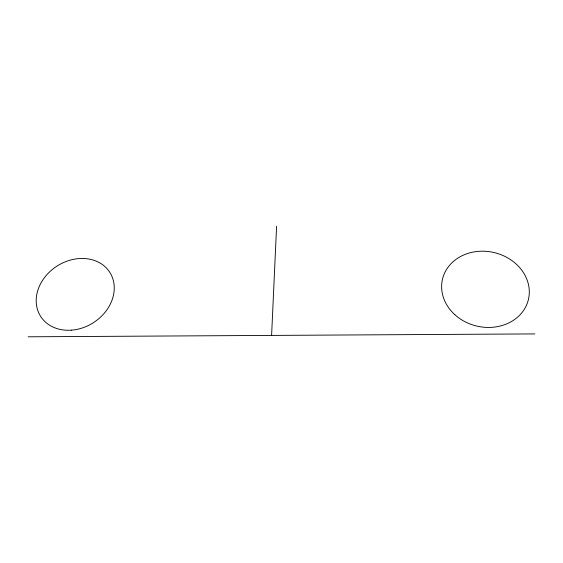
<?xml version="1.0" encoding="UTF-8"?>
<svg xmlns="http://www.w3.org/2000/svg" width="563" height="563" viewBox="0 0 563 563"><rect width="100%" height="100%" fill="white"/><g stroke="black" fill="none" stroke-linecap="round" stroke-linejoin="round"><path stroke-width="0.84" d="M271.605 335.414L276.595 226.199M28.15 336.801L534.85 333.908M454.798 314.647A44.146 37.763 13.2 0 0 527.925 301.346A44.146 37.763 13.2 0 0 473.666 251.978A44.146 37.763 13.2 0 0 454.798 314.647M71.557 330.15A41 33.639 -32.4 0 0 110.7 273.843A41 33.639 -32.4 0 0 43.407 279.093A41 33.639 -32.4 0 0 71.557 330.15"/></g></svg>
